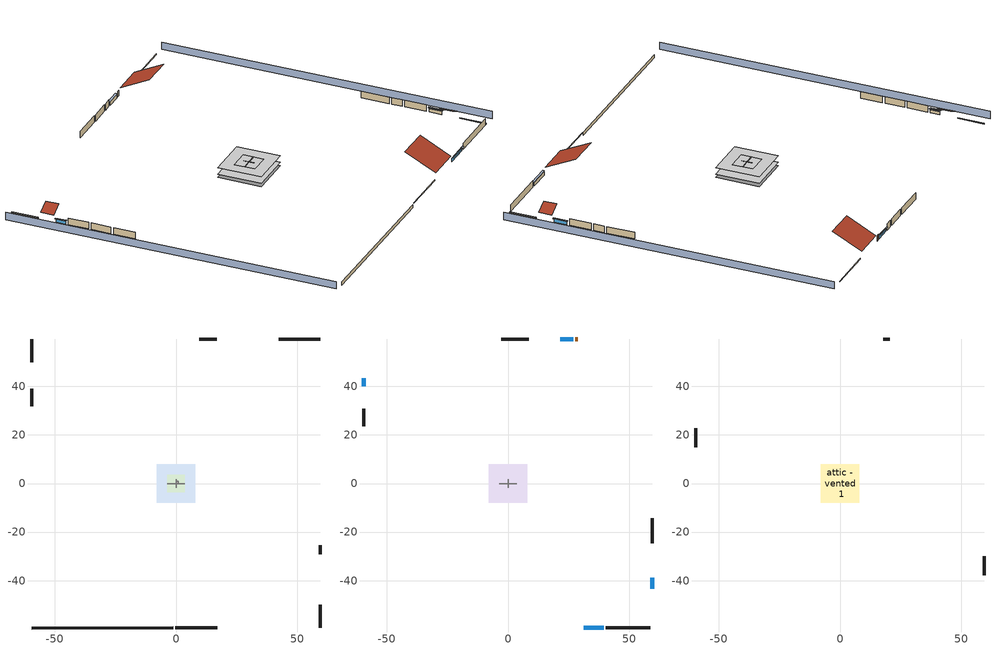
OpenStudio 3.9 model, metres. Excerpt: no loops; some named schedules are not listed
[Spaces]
garage 1
 floor foundation (Slab1 construction): -3.66,-3.66 -3.66,3.66 3.66,3.66 3.66,-3.66 z0
 wall outside (Wall1 construction): -59.5,39.05 -59.5,31.73 z0.3:2.74
 wall outside (Wall2 construction): 16.86,59.5 9.55,59.5 z0.3:2.74
 wall outside (Wall12 construction): 59.5,-29.09 59.5,-25.43 z0.3:2.74
 wall to conditioned space 1 (Wall5 construction Reversed): -3.66,0 3.66,0 z0.3:2.74
 wall to conditioned space 1 (Wall6 construction Reversed): 0,-1.83 0,1.83 z0.3:2.74
crawlspace - vented 1
 floor foundation (Slab2 construction): -7.89,-7.89 -7.89,7.89 7.89,7.89 7.89,-7.89 z-0.91
 wall outside (RimJoist1 construction): -0.27,-59.5 16.89,-59.5 z0.3:0.61
 wall outside (RimJoist2 construction): -59.5,59.5 -59.5,49.96 z0.3:0.61
 wall outside (RimJoist3 construction): 59.5,59.5 42.34,59.5 z0.3:0.61
 wall outside (RimJoist4 construction): 59.5,-59.5 59.5,-49.96 z0.3:0.61
 wall foundation (FoundationWall1 construction): -59.5,-59.5 -1.2,-59.5 z-0.91:0.3
central ac and furnace airloop ret air space
 floor adiabatic (AdiabaticConst): 0,0 0,1 1,1 1,0 z0
 wall adiabatic (AdiabaticConst): 0,1 0,0 1,0 1,1 0,1 z0:1
 ceiling adiabatic (AdiabaticConst): 1,0 1,1 0,1 0,0 z1
conditioned space 1
 floor to crawlspace - vented 1 (Floor2 construction): -7.89,-7.89 -7.89,7.89 7.89,7.89 7.89,-7.89 z0.3
 wall outside (Wall3 construction): 40.31,-59.5 58.57,-59.5 z0.3:2.74
 wall outside (Wall4 construction): -59.5,30.8 -59.5,23.66 z0.3:2.74
 wall outside (Wall7 construction): 8.62,59.5 -2.88,59.5 z0.3:2.74
 wall outside (Wall8 construction): 59.5,-24.5 59.5,-14.36 z0.3:2.74
 wall outside (AdiabaticWallConstruction): 31.16,-59.5 39.38,-59.5 / 59.5,-43.37 59.5,-38.8 z0.3:1.49; -59.5,43.37 -59.5,39.97 z0.3:1.43; 26.85,59.5 21.46,59.5 z0.3:1.52
 wall outside (AdiabaticWallConstruction 1): 28.69,59.5 27.78,59.5 z0.3:2.34
 window (WindowConstruction): 31.16,-59.5 39.38,-59.5 z0.3:1.49
 window (WindowConstruction 1): -59.5,43.37 -59.5,39.97 z0.3:1.43
 window (WindowConstruction 2): 26.85,59.5 21.46,59.5 z0.3:1.52
 window (WindowConstruction 3): 59.5,-43.37 59.5,-38.8 z0.3:1.49
 door (Door): 28.69,59.5 27.78,59.5 z0.3:2.34
attic - vented 1
 floor to garage 1 (Floor1 construction): -3.66,-3.66 -3.66,3.66 3.66,3.66 3.66,-3.66 z2.74
 floor to conditioned space 1 (Floor3 construction Reversed): -7.89,-7.89 -7.89,7.89 7.89,7.89 7.89,-7.89 z2.74
 wall outside (Wall9 construction): -59.5,22.73 -59.5,14.88 z0.3:2.74
 wall outside (Wall10 construction): 59.5,-37.87 59.5,-30.02 z0.3:2.74
 wall outside (Wall11 construction): 20.53,59.5 17.79,59.5 z0.3:2.74
 roof outside (Roof1 construction): 30.23,-59.5,2.74 30.23,-48.4,8.29 17.82,-48.4,8.29 17.82,-59.5,2.74
 roof outside (Roof2 construction): -59.5,44.3,2.74 -55.27,44.3,4.86 -55.27,49.03,4.86 -59.5,49.03,2.74
 roof outside (Roof3 construction): 59.5,-44.3,2.74 55.27,-44.3,4.86 55.27,-49.03,4.86 59.5,-49.03,2.74
 roof outside (Roof4 construction): 29.62,59.5,2.74 29.62,48.96,8.02 41.41,48.96,8.02 41.41,59.5,2.74
shading: 64.08,-59.5 64.08,59.5 / -64.08,59.5 -64.08,-59.5 z0:2.74; 39.69,-59.5 30.86,-59.5 30.86,-60.11 39.69,-60.11 z1.8; -59.5,39.67 -59.5,43.67 -60.11,43.67 -60.11,39.67 z1.74; 21.16,59.5 27.15,59.5 27.15,60.11 21.16,60.11 z1.83; 59.5,-38.49 59.5,-43.67 60.11,-43.67 60.11,-38.49 z1.8
[Site]
Portland Intl Arpt_OR: Latitude {deg}=45.59; Longitude {deg}=-122.6; Time Zone {hr}=-8; Elevation {m}=33; Terrain=Suburbs; Keep Site Location Information=Yes
[Site:GroundTemperature:Shallow]
10.2558, 8.96328, 8.85977, 9.47314, 11.9355, 14.3863, 16.5111, 17.8571, 17.9714, 16.8767, 14.8061, 12.4304
[Site:WaterMainsTemperature]
Calculation Method=Schedule; Temperature Schedule=mains temperature schedule
[Building]
Building 1
[Material] Roughness=Rough
Name | Thickness {m} | Conductivity {W/m-K} | Density {kg/m3} | Specific Heat {J/kg-K} | Thermal Absorptance | Solar Absorptance | Visible Absorptance
asphalt or fiberglass shingles | 0.00635 | 0.162714 | 1121.4 | 1465.45 | 0.9 | 0.85 | 0.85
roof rigid ins | 0.00281632 | 0.029427 | 32.04 | 1214.23 | 0.9 | 0.7 | 0.7
osb sheathing 0.5 in. | 0.0127 | 0.115458 | 512.64 | 1214.23 | 0.9 | 0.6 | 0.6
wood siding | 0.0254 | 0.102417 | 544.68 | 1172.36 | 0.9 | 0.85 | 0.85
osb sheathing 0.5 in. 1 | 0.0127 | 0.115458 | 512.64 | 1214.23 | 0.9 | 0.7 | 0.7
wall stud and cavity | 0.1397 | 0.727959 | 139.0536 | 1170.24 | 0.9 | 0.6 | 0.6
wall stud and cavity 1 | 0.1397 | 0.117713 | 139.0536 | 1170.24 | 0.9 | 0.7 | 0.7
gypsum board | 0.0127 | 0.160291 | 801 | 837.4 | 0.9 | 0.6 | 0.6
osb sheathing 0.5 in. 2; osb sheathing 0.5 in. 3 | 0.0127 | 0.115458 | 512.64 | 1214.23
wall stud and cavity 2 | 0.1397 | 0.103501 | 139.0536 | 1170.24 | 0.9 | 0.7 | 0.7
rim joist stud and cavity | 0.0508 | 0.178688 | 50.32683 | 1063.81 | 0.9 | 0.6 | 0.6
ceiling stud and cavity | 0.1397 | 1.39189 | 65.682 | 1177.47 | 0.9 | 0.7 | 0.7
floor stud and cavity | 0.1397 | 0.923637 | 92.3553 | 1139.71 | 0.9 | 0.7 | 0.7
osb sheathing 0.75 in. | 0.01905 | 0.115458 | 512.64 | 1214.23 | 0.9 | 0.7 | 0.7
floor covering | 0.0127 | 0.0433444 | 54.468 | 1339.84 | 0.9 | 0.6 | 0.6
ceiling loosefill ins | 0.0846667 | 0.0480833 | 16.02 | 1046.75 | 0.9 | 0.7 | 0.7
ceiling stud and cavity 1 | 0.1397 | 0.302811 | 65.682 | 1177.47 | 0.9 | 0.7 | 0.7
concrete 4.0 in. | 0.1016 | 1.803125 | 2242.8 | 837.4 | 0.9 | 0.7 | 0.7
concrete 8.0 in. | 0.2032 | 1.803125 | 2242.8 | 837.4 | 0.9 | 0.7 | 0.7
soil 0.5 in. | 0.0127 | 1.9041 | 1842.3 | 418.7 | 0.9 | 0.7 | 0.7
wood siding 1; wood siding 2 | 0.0254 | 0.102417 | 544.68 | 1172.36
wall rigid ins | 0.512978 | 0.029427 | 32.04 | 1214.23 | 0.9 | 0.7 | 0.7
wall stud and cavity 3 | 0.0889 | 0.380278 | 52.3479 | 1209.89 | 0.9 | 0.7 | 0.7
door material | 0.04445 | 0.0612267 | 512.64 | 1214.23 | 0.9 | 0.7 | 0.7
wall stud and cavity 4 | 0.0889 | 0.391764 | 83.0341 | 1211.67 | 0.9 | 0.7 | 0.7
furniture material conditioned space 1; furniture material garage 1 | 0.1524 | 0.115458 | 640.8 | 1214.23 | 0.9 | 0.6 | 0.6
[Construction]
Roof1 construction; Roof2 construction; Roof3 construction; Roof4 construction: asphalt or fiberglass shingles, roof rigid ins, osb sheathing 0.5 in.
Wall1 construction; Wall2 construction: wood siding, osb sheathing 0.5 in. 1, wall stud and cavity
Wall3 construction; Wall4 construction: wood siding, osb sheathing 0.5 in. 1, wall stud and cavity 1, gypsum board
Wall5 construction Reversed: gypsum board, wall stud and cavity 2, osb sheathing 0.5 in. 2
Wall6 construction Reversed: gypsum board, wall stud and cavity 2, osb sheathing 0.5 in. 3
Wall7 construction; Wall8 construction: wood siding, osb sheathing 0.5 in. 3, wall stud and cavity 1, gypsum board
Wall9 construction; Wall10 construction; Wall11 construction; Wall12 construction: wood siding, osb sheathing 0.5 in. 3, wall stud and cavity
RimJoist1 construction; RimJoist2 construction; RimJoist3 construction; RimJoist4 construction: wood siding, rim joist stud and cavity
Floor1 construction: ceiling stud and cavity
Floor2 construction: floor stud and cavity, osb sheathing 0.75 in., floor covering
Floor3 construction Reversed: gypsum board, ceiling stud and cavity 1, ceiling loosefill ins
Slab1 construction: concrete 4.0 in.
FoundationWall1 construction: concrete 8.0 in.
Slab2 construction: soil 0.5 in.
WindowConstruction; WindowConstruction 1; WindowConstruction 2; WindowConstruction 3: WindowMaterial
AdiabaticWallConstruction: wood siding 1, wall rigid ins, wall stud and cavity 3, gypsum board
Door: door material
AdiabaticWallConstruction 1: wood siding 2, wall rigid ins, wall stud and cavity 3, gypsum board
PartitionWallConstruction: gypsum board, wall stud and cavity 4, gypsum board
furniture construction conditioned space 1: furniture material conditioned space 1
furniture construction garage 1: furniture material garage 1
AdiabaticConst: Adiabatic
[WindowMaterial:SimpleGlazingSystem]
WindowMaterial: U-Factor {W/m2-K}=1.93052; Solar Heat Gain Coefficient=0.49
[Material:NoMass]
Adiabatic: Roughness=Rough; Thermal Resistance {m2-K/W}=176.1
[ThermalZone] Multiplier=1; Use Ideal Air Loads=No
Name | Volume {m3} | Thermostat
conditioned space | 606.66 | conditioned space temperature setpoint
attic - vented | 391.773
garage | 130.484
crawlspace - vented | 303.33
central ac and furnace airloop ret air zone | 1
[Sizing:Zone] Zone Cooling Design Supply Air Temperature Input Method=SupplyAirTemperature; Zone Cooling Design Supply Air Temperature {C}=14; Zone Cooling Design Supply Air Temperature Difference {deltaC}=11.11; Zone Heating Design Supply Air Temperature Input Method=SupplyAirTemperature; Zone Heating Design Supply Air Temperature {C}=40; Zone Heating Design Supply Air Temperature Difference {deltaC}=11.11; Zone Cooling Design Supply Air Humidity Ratio {kg-H2O/kg-air}=0.0085; Zone Heating Design Supply Air Humidity Ratio {kg-H2O/kg-air}=0.008; Cooling Design Air Flow Method=DesignDay; Heating Design Air Flow Method=DesignDay; Account for Dedicated Outdoor Air System=No; Dedicated Outdoor Air System Control Strategy=NeutralSupplyAir; Dedicated Outdoor Air Low Setpoint Temperature for Design {C}=autosize; Dedicated Outdoor Air High Setpoint Temperature for Design {C}=autosize; Zone Load Sizing Method=Sensible Load Only No Latent Load; Zone Latent Cooling Design Supply Air Humidity Ratio Input Method=HumidityRatioDifference; Zone Cooling Design Supply Air Humidity Ratio Difference {kgWater/kgDryAir}=0.005; Zone Latent Heating Design Supply Air Humidity Ratio Input Method=HumidityRatioDifference; Zone Humidification Design Supply Air Humidity Ratio Difference {kgWater/kgDryAir}=0.005; Sizing Option=Coincident
attic - vented; garage; crawlspace - vented; central ac and furnace airloop ret air zone
[Space]
Name | Thermal Zone | Volume {m3}
conditioned space 1 | conditioned space | 606.66
attic - vented 1 | attic - vented | 391.773
garage 1 | garage | 130.484
crawlspace - vented 1 | crawlspace - vented | 303.33
central ac and furnace airloop ret air space | central ac and furnace airloop ret air zone
[ThermostatSetpoint:DualSetpoint]
conditioned space temperature setpoint: Heating Setpoint Temperature Schedule=heating setpoint; Cooling Setpoint Temperature Schedule=cooling setpoint; Temperature Difference Between Cutout And Setpoint {deltaC}=0
[Foundation:Kiva] Wall Depth Below Slab {m}=0.2032
Name | Initial Indoor Air Temperature {C} | Wall Height Above Grade {m}
Foundation Kiva 1 | 13.4258 | 0.1016
Foundation Kiva 2 | 8.08325 | 0.3048
[Foundation:Kiva:Settings]
Soil Conductivity {W/m-K}=1.9041; Soil Density {kg/m3}=1842.3; Soil Specific Heat {J/kg-K}=418.7; Ground Solar Absorptivity=0.9; Ground Thermal Absorptivity=0.9; Ground Surface Roughness {m}=0.03; Far-Field Width {m}=40; Deep-Ground Boundary Condition=ZeroFlux; Deep-Ground Depth {m}=40; Minimum Cell Dimension {m}=0.2; Maximum Cell Growth Coefficient=3; Simulation Timestep=Timestep
[SurfaceProperty:ExposedFoundationPerimeter] Exposed Perimeter Calculation Method=TotalExposedPerimeter
Name | Total Exposed Perimeter {m}
Slab1 | 18.288
Slab2 | 58.30824
[SurfaceProperty:IncidentSolarMultiplier] Incident Solar Multiplier=1; Incident Solar Multiplier Schedule=trans schedule winter=0.85 summer=0.7
Window1; Window2; Window3; Window4
[InternalMass:Definition] Design Level Calculation Method=SurfaceArea
Name | Construction | Surface Area {m2}
partition wall mass | PartitionWallConstruction | 248.794
furniture mass conditioned space 1 | furniture construction conditioned space 1 | 99.51774
furniture mass garage 1 | furniture construction garage 1 | 5.35122
[InternalMass] Multiplier=1
Name | Internal Mass Definition | Space or SpaceType
partition wall mass | partition wall mass | conditioned space 1
furniture mass conditioned space 1 | furniture mass conditioned space 1 | conditioned space 1
furniture mass garage 1 | furniture mass garage 1 | garage 1
[Fan:SystemModel]
central ac and furnace supply fan: Availability Schedule=Always On Discrete; Design Maximum Air Flow Rate {m3/s}=0.798063; Speed Control Method=Discrete; Electric Power Minimum Flow Rate Fraction=0.2; Design Pressure Rise {Pa}=500; Motor Efficiency=1; Motor In Air Stream Fraction=1; Design Electric Power Consumption {W}=autosize; Design Power Sizing Method=PowerPerFlow; Electric Power Per Unit Flow Rate {W/(m3/s)}=794.58; Electric Power Per Unit Flow Rate Per Unit Pressure {W-s/m3-Pa}=1.66667; Fan Total Efficiency=0.7; Motor Loss Radiative Fraction=0; Speed Flow Fraction 1=0.99882; Speed Electric Power Fraction 1=0.99646; Speed Flow Fraction 2=1; Speed Electric Power Fraction 2=1
[EnergyManagementSystem:Sensor]
Name | Output Variable or Output Meter Index Key | Output Variable or Output Meter
central_ac_and_furnace_supply_fan_s; central_ac_and_furnace_supply_fan_s_1 | central ac and furnace supply fan | Fan Electricity Energy
water_heater_amb_temp; fridge_tin_s_1 | garage | Zone Mean Air Temperature
water_heater_amb_rh | garage | Zone Air Relative Humidity
water_heater_T_set | water heater setpoint | Schedule Value
out_pb_s |  | Site Outdoor Air Barometric Pressure
out_wt_s |  | Site Outdoor Air Humidity Ratio
site_vw_s |  | Site Wind Speed
cool_season | cooling season schedule | Schedule Value
central_ac_and_furnace_airloop_Fan_RTF_s | central ac and furnace supply fan | Fan Runtime Fraction Speed 1
central_ac_and_furnace_airloop_Fan_RTF_s_1 | central ac and furnace supply fan | Fan Runtime Fraction Speed 2
central_ac_and_furnace_airloop_AH_MFR_s | Node 7 | System Node Mass Flow Rate
central_ac_and_furnace_airloop_AH_VFR_s | Node 7 | System Node Current Density Volume Flow Rate
central_ac_and_furnace_airloop_AH_Tout_s | Node 7 | System Node Temperature
central_ac_and_furnace_airloop_AH_Wout_s | Node 7 | System Node Humidity Ratio
central_ac_and_furnace_airloop_RA_T_s | Node 10 | System Node Temperature
central_ac_and_furnace_airloop_Ra_W_s | Node 10 | System Node Humidity Ratio
central_ac_and_furnace_airloop_0_DZ_T_s | crawlspace - vented | Zone Air Temperature
central_ac_and_furnace_airloop_0_DZ_W_s | crawlspace - vented | Zone Mean Air Humidity Ratio
natural_vent_s | natural vent schedule | Schedule Value
htg_sp_s | heating setpoint | Schedule Value
clg_sp_s | cooling setpoint | Schedule Value
mech_vent_range_fan_0_sch_s | mech vent range fan 0 schedule | Schedule Value
mech_vent_bath_fan_0_sch_s | mech vent bath fan 0 schedule | Schedule Value
clothes_dryer_exhaust_0_sch_s | clothes_dryer | Schedule Value
htg_load_cond |  | Heating:EnergyTransfer:Zone:CONDITIONED SPACE
clg_load_cond |  | Cooling:EnergyTransfer:Zone:CONDITIONED SPACE
htg_load_duct |  | Heating:EnergyTransfer:Zone:CENTRAL AC AND FURNACE AIRLOOP RET AIR ZONE
clg_load_duct |  | Cooling:EnergyTransfer:Zone:CENTRAL AC AND FURNACE AIRLOOP RET AIR ZONE
s_conv | Floor2 | Surface Inside Face Convection Heat Gain Energy
s_ig | Floor2 | Surface Inside Face Internal Gains Radiation Heat Gain Energy
s_sol | Floor2 | Surface Inside Face Solar Radiation Heat Gain Energy
s_lgt | Floor2 | Surface Inside Face Lights Radiation Heat Gain Energy
s_surf | Floor2 | Surface Inside Face Net Surface Thermal Radiation Heat Gain Energy
s_conv_1 | Floor3 | Surface Inside Face Convection Heat Gain Energy
s_ig_1 | Floor3 | Surface Inside Face Internal Gains Radiation Heat Gain Energy
s_sol_1 | Floor3 | Surface Inside Face Solar Radiation Heat Gain Energy
s_lgt_1 | Floor3 | Surface Inside Face Lights Radiation Heat Gain Energy
s_surf_1 | Floor3 | Surface Inside Face Net Surface Thermal Radiation Heat Gain Energy
ss_sol | Door1 | Surface Inside Face Solar Radiation Heat Gain Energy
ss_lgt | Door1 | Surface Inside Face Lights Radiation Heat Gain Energy
ss_conv | Door1 | Surface Inside Face Convection Heat Gain Energy
ss_ig | Door1 | Surface Inside Face Internal Gains Radiation Heat Gain Energy
ss_surf | Door1 | Surface Inside Face Net Surface Thermal Radiation Heat Gain Energy
ss_conv_1 | Window1 | Surface Inside Face Convection Heat Gain Energy
ss_ig_1 | Window1 | Surface Inside Face Internal Gains Radiation Heat Gain Energy
ss_surf_1 | Window1 | Surface Inside Face Net Surface Thermal Radiation Heat Gain Energy
ss_trans_in | Window1 | Surface Window Transmitted Solar Radiation Rate
ss_back_out | Window1 | Surface Window Shortwave from Zone Back Out Window Heat Transfer Rate
ss_trans_out | Window1 | Surface Inside Face Initial Transmitted Diffuse Transmitted Out Window Solar Radiation Rate
ss_conv_2 | Window2 | Surface Inside Face Convection Heat Gain Energy
ss_ig_2 | Window2 | Surface Inside Face Internal Gains Radiation Heat Gain Energy
[ElectricEquipment:Definition] Design Level Calculation Method=EquipmentLevel
Name | Design Level {W} | Fraction Latent | Fraction Radiant | Fraction Lost
ceiling fan | 17.341 | 0 | 0.558 | 0
clothes washer | 281.471 | 0.03 | 0.162 | 0.7
clothes dryer | 4252.83 | 0.015 | 0.081 | 0.85
dishwasher | 880.196 | 0.3 | 0.18 | 0.4
fridge | 54.7945 | 0 | 0.6 | 0
fridge 2 | 100.822 | 0 | 0.6 | 0
freezer | 194.914 | 0 | 0.6 | 0
cooking range | 1519.66 | 0.08 | 0.432 | 0.2
misc tv | 452.025 | 0 | 0.6 | 0
misc plug loads | 381.091 | 0.021 | 0.558 | 0.049
misc permanent spa heater | 390.383 | 0 | 0 | 1
misc permanent spa pump | 408.245 | 0 | 0 | 1
whole house fan; mech vent house fan | 0 | 0 | 0 | 1
mech vent house fan cfis | 0 | 0 | 0 | 0
mech vent range fan 0; mech vent bath fan 0 | 30 | 0 | 0 | 1
[ElectricEquipment]
Name | Electric Equipment Definition | Space or SpaceType | Schedule
ceiling fan | ceiling fan | conditioned space 1 | ceiling_fan
clothes washer | clothes washer | conditioned space 1 | clothes_washer
clothes dryer | clothes dryer | conditioned space 1 | clothes_dryer
dishwasher | dishwasher | conditioned space 1 | dishwasher
fridge | fridge | conditioned space 1 | fridge schedule
fridge 1 | fridge 2 | garage 1 | fridge schedule 1
freezer | freezer | garage 1 | freezer schedule
cooking range | cooking range | conditioned space 1 | cooking_range
misc tv | misc tv | conditioned space 1 | plug_loads_tv
misc plug loads | misc plug loads | conditioned space 1 | plug_loads_other
misc permanent spa heater | misc permanent spa heater | conditioned space 1 | misc permanent spa heater schedule
misc permanent spa pump | misc permanent spa pump | conditioned space 1 | misc permanent spa pump schedule
whole house fan | whole house fan | conditioned space 1 | Always On Discrete
mech vent house fan | mech vent house fan | conditioned space 1 | mech vent house fan schedule
mech vent house fan cfis | mech vent house fan cfis | conditioned space 1 | mech vent house fan cfis schedule
mech vent range fan 0 | mech vent range fan 0 | conditioned space 1 | mech vent range fan 0 schedule
mech vent bath fan 0 | mech vent bath fan 0 | conditioned space 1 | mech vent bath fan 0 schedule
[OtherEquipment:Definition] Design Level Calculation Method=EquipmentLevel
Name | Design Level {W} | Fraction Latent | Fraction Radiant | Fraction Lost
water heater sens; central ac and furnace airloop_0 SupSensLkToCond; central ac and furnace airloop_0 SupCondToLv; central ac and furnace airloop_0 RetCondToRP; central ac and furnace airloop_0 RetSensLkToRP; central ac and furnace airloop_0 SupCondToDZ; central ac and furnace airloop_0 RetCondToDZ; central ac and furnace airloop_0 SupSensLkToDZ; mech vent house fan sensible load | 0 | 0 | 0 | 0
water heater lat; central ac and furnace airloop_0 SupLatLkToCond; central ac and furnace airloop_0 RetLatLkToRP; central ac and furnace airloop_0 SupLatLkToDZ; mech vent house fan latent load | 0 | 1 | 0 | 0
water heater energy adjustment1 | 0.01 | 0 | 0 | 1
clothes dryer 2 | 0 | 0.015 | 0.081 | 0.85
cooking range 2 | 0 | 0.08 | 0.432 | 0.2
general water use sensible | -43.4886 | 0 | 0.6 | 0
general water use latent | 44.1266 | 1 | 0 | 0
[OtherEquipment]
Name | Other Equipment Definition | Space or SpaceType | Schedule | Fuel Type
water heater sens | water heater sens | garage 1 | Always On Discrete
water heater lat | water heater lat | garage 1 | Always On Discrete
water heater energy adjustment1 | water heater energy adjustment1 | garage 1 | Always On Discrete | Electricity
clothes dryer 1 | clothes dryer 2 | conditioned space 1 | clothes_dryer | Electricity
cooking range 1 | cooking range 2 | conditioned space 1 | cooking_range | Electricity
general water use sensible | general water use sensible | conditioned space 1 | general water use schedule
general water use latent | general water use latent | conditioned space 1 | general water use schedule
central ac and furnace airloop_0 SupSensLkToCond | central ac and furnace airloop_0 SupSensLkToCond | conditioned space 1 | Always On Discrete
central ac and furnace airloop_0 SupLatLkToCond | central ac and furnace airloop_0 SupLatLkToCond | conditioned space 1 | Always On Discrete
central ac and furnace airloop_0 SupCondToLv | central ac and furnace airloop_0 SupCondToLv | conditioned space 1 | Always On Discrete
central ac and furnace airloop_0 RetCondToRP | central ac and furnace airloop_0 RetCondToRP | central ac and furnace airloop ret air space | Always On Discrete
central ac and furnace airloop_0 RetSensLkToRP | central ac and furnace airloop_0 RetSensLkToRP | central ac and furnace airloop ret air space | Always On Discrete
central ac and furnace airloop_0 RetLatLkToRP | central ac and furnace airloop_0 RetLatLkToRP | central ac and furnace airloop ret air space | Always On Discrete
central ac and furnace airloop_0 SupCondToDZ | central ac and furnace airloop_0 SupCondToDZ | crawlspace - vented 1 | Always On Discrete
central ac and furnace airloop_0 RetCondToDZ | central ac and furnace airloop_0 RetCondToDZ | crawlspace - vented 1 | Always On Discrete
central ac and furnace airloop_0 SupSensLkToDZ | central ac and furnace airloop_0 SupSensLkToDZ | crawlspace - vented 1 | Always On Discrete
central ac and furnace airloop_0 SupLatLkToDZ | central ac and furnace airloop_0 SupLatLkToDZ | crawlspace - vented 1 | Always On Discrete
mech vent house fan sensible load | mech vent house fan sensible load | conditioned space 1 | Always On Discrete
mech vent house fan latent load | mech vent house fan latent load | conditioned space 1 | Always On Discrete
[WaterUse:Equipment:Definition]
Name | Peak Flow Rate {m3/s}
clothes washer | 1.28611e-05
dishwasher | 7.5933e-06
[Lights:Definition] Design Level Calculation Method=LightingLevel; Fraction Radiant=0.6; Fraction Visible=0.2; Return Air Fraction=0
Name | Lighting Level {W}
interior lighting | 367.728
garage lighting | 9.0005
[Lights] Fraction Replaceable=1
Name | Lights Definition | Space or SpaceType | Schedule
interior lighting | interior lighting | conditioned space 1 | lighting_interior
garage lighting | garage lighting | garage 1 | lighting_garage
[Exterior:Lights:Definition]
exterior lighting: Design Level {W}=8.97151
[Exterior:Lights]
exterior lighting: Exterior Lights Definition=exterior lighting; Schedule=exterior lighting schedule
[People:Definition]
occupants: Number of People Calculation Method=People; Number of People {people}=2; Fraction Radiant=0.314171; Sensible Heat Fraction=0.56303; Carbon Dioxide Generation Rate {m3/s-W}=0; Enable ASHRAE 55 Comfort Warnings=No; Mean Radiant Temperature Calculation Type=EnclosureAveraged
[People]
occupants: People Definition=occupants; Space or SpaceType=conditioned space 1; Number of People Schedule=occupants; Activity Level Schedule=occupants activity schedule; Multiplier=1
[ZoneMixing] Schedule=Always On Continuous; Design Flow Rate Calculation Method=Flow/Zone; Design Flow Rate {m3/s}=0
Name | Zone or Space | Source Zone or Space
central ac and furnace airloop_0 ZoneMixDZToCond mix | conditioned space | crawlspace - vented
central ac and furnace airloop_0 ZoneMixCondToDZ mix | crawlspace - vented | conditioned space
whole house fan mix | attic - vented | conditioned space
[SpaceInfiltration:DesignFlowRate] Schedule=Always On Discrete
Name | Space or SpaceType | Design Flow Rate Calculation Method | Design Flow Rate {m3/s} | Air Changes per Hour {1/hr} | Constant Term Coefficient | Temperature Term Coefficient | Velocity Term Coefficient | Velocity Squared Term Coefficient
natural vent flow; whole house fan flow; infil flow | conditioned space 1 | Flow/Space | 0
infil crawlspace - vented 1 | crawlspace - vented 1 | AirChanges/Hour |  | 2.6013 | 1 | 0 | 0 | 0
crawlspace_vented 1 duct leakage imbalance infil flow | crawlspace - vented 1 | Flow/Space | 0
[SpaceInfiltration:EffectiveLeakageArea] Schedule=Always On Discrete
Name | Space or SpaceType | Effective Air Leakage Area {cm2} | Stack Coefficient | Wind Coefficient
infil garage 1 | garage 1 | 543.674 | 0.000129147 | 4.64657e-05
infil attic - vented 1 | attic - vented 1 | 10075.9 | 0.000270354 | 4.03014e-05
